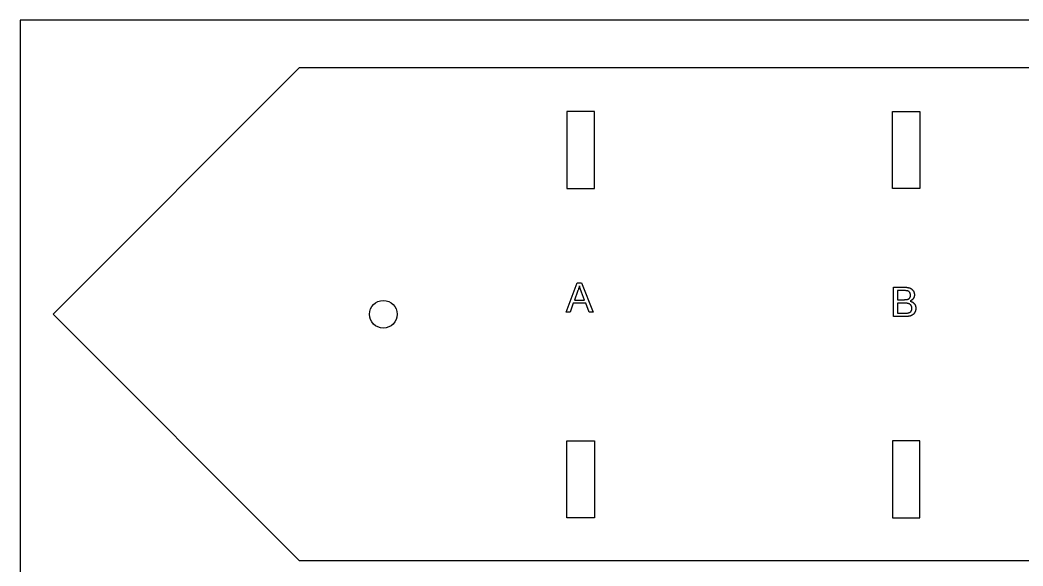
# Model space of a CAD drawing. Extents: x -681 to -116, y -32 to 76.
# Drawn here: x -681.1 to -579.5, y 21.1 to 76.4 of the extents above; entities that cross this region are included whole.
import ezdxf

# ---------------------------------------------------------------- set-up
doc = ezdxf.new("R2010")
doc.units = 0
doc.layers.add('DEFAULT', color=7, linetype='CONTINUOUS')

msp = doc.modelspace()

# ---------------------------------------------------------------- linework, layer by layer
at = {"layer": 'DEFAULT'}
for p, q in [((-681.13, 76.38), (-681.13, -31.62)), ((-116.13, 76.38), (-681.13, 76.38)), ((-677.79, 46.58), (-652.79, 71.58)), ((-652.79, 71.58), (-562.79, 71.58)), ((-622.89, 67.11), (-625.69, 67.11)), ((-625.69, 67.11), (-625.69, 59.31)), ((-622.89, 59.31), (-622.89, 67.11)), ((-592.69, 59.31), (-592.69, 67.11)), ((-592.69, 67.11), (-589.89, 67.11)), ((-589.89, 67.11), (-589.89, 59.31)), ((-625.69, 59.31), (-622.89, 59.31)), ((-589.89, 59.31), (-592.69, 59.31)), ((-652.79, 21.58), (-677.79, 46.58)), ((-625.69, 25.95), (-625.69, 33.75)), ((-625.69, 33.75), (-622.89, 33.75)), ((-622.89, 33.75), (-622.89, 25.95)), ((-592.69, 33.75), (-592.69, 25.95)), ((-589.89, 33.75), (-592.69, 33.75)), ((-589.89, 25.95), (-589.89, 33.75)), ((-622.89, 25.95), (-625.69, 25.95)), ((-592.69, 25.95), (-589.89, 25.95)), ((-562.79, 21.58), (-652.79, 21.58))]:
    msp.add_line(p, q, dxfattribs=at)
at = {"layer": 'DEFAULT', "color": 3}
for p, q in [((-625.77, 46.79), (-624.64, 49.77)), ((-624.62, 48.89), (-624.93, 48.02)), ((-624.64, 49.77), (-624.22, 49.77)), ((-624.6, 48.92), (-624.62, 48.89)), ((-624.59, 48.96), (-624.6, 48.92)), ((-624.57, 48.99), (-624.59, 48.96)), ((-624.56, 49.03), (-624.57, 48.99)), ((-624.53, 49.1), (-624.56, 49.03)), ((-624.5, 49.17), (-624.53, 49.1)), ((-624.48, 49.24), (-624.5, 49.17)), ((-624.46, 49.32), (-624.48, 49.24)), ((-624.42, 49.47), (-624.46, 49.32)), ((-624.4, 49.4), (-624.42, 49.47)), ((-624.39, 49.34), (-624.4, 49.4)), ((-624.34, 49.18), (-624.39, 49.34)), ((-624.22, 48.83), (-624.34, 49.18)), ((-624.22, 49.77), (-623.03, 46.79)), ((-623.89, 48.02), (-624.22, 48.83)), ((-592.57, 46.34), (-592.57, 49.32)), ((-592.57, 49.32), (-591.45, 49.32)), ((-591.58, 48.97), (-592.17, 48.97)), ((-592.17, 48.97), (-592.17, 48.05)), ((-591.5, 48.97), (-591.58, 48.97)), ((-591.43, 48.97), (-591.5, 48.97)), ((-591.45, 49.32), (-591.41, 49.32)), ((-591.36, 48.97), (-591.43, 48.97)), ((-591.41, 49.32), (-591.36, 49.32)), ((-591.36, 49.32), (-591.32, 49.31)), ((-591.3, 48.96), (-591.36, 48.97)), ((-591.32, 49.31), (-591.28, 49.31)), ((-591.25, 48.96), (-591.3, 48.96)), ((-591.28, 49.31), (-591.24, 49.31)), ((-591.2, 48.95), (-591.25, 48.96)), ((-591.24, 49.31), (-591.21, 49.3)), ((-591.21, 49.3), (-591.17, 49.3)), ((-591.16, 48.94), (-591.2, 48.95)), ((-591.17, 49.3), (-591.13, 49.29)), ((-591.12, 48.94), (-591.16, 48.94)), ((-591.13, 49.29), (-591.1, 49.29)), ((-591.12, 48.93), (-591.12, 48.94)), ((-591.11, 48.93), (-591.12, 48.93)), ((-591.1, 48.93), (-591.11, 48.93)), ((-591.1, 49.29), (-591.07, 49.28)), ((-591.09, 48.92), (-591.1, 48.93)), ((-591.08, 48.92), (-591.09, 48.92)), ((-591.07, 48.91), (-591.08, 48.92)), ((-591.08, 48.92), (-591.08, 48.92)), ((-591.07, 49.28), (-591.04, 49.27)), ((-591.06, 48.91), (-591.07, 48.91)), ((-591.06, 48.9), (-591.06, 48.91)), ((-591.05, 48.9), (-591.06, 48.9)), ((-591.04, 48.89), (-591.05, 48.9)), ((-591.04, 49.27), (-591, 49.26)), ((-591.03, 48.88), (-591.04, 48.89)), ((-591.04, 48.89), (-591.04, 48.89)), ((-591.02, 48.88), (-591.03, 48.88)), ((-591.01, 48.87), (-591.02, 48.88)), ((-591.02, 48.88), (-591.02, 48.88)), ((-591, 48.87), (-591.01, 48.87)), ((-591, 49.26), (-590.97, 49.26)), ((-591, 48.86), (-591, 48.87)), ((-590.99, 48.85), (-591, 48.86)), ((-590.98, 48.84), (-590.99, 48.85)), ((-590.97, 48.83), (-590.98, 48.84)), ((-590.97, 49.26), (-590.94, 49.25)), ((-590.96, 48.81), (-590.97, 48.83)), ((-590.95, 48.8), (-590.96, 48.81)), ((-590.94, 49.25), (-590.92, 49.24)), ((-590.92, 49.24), (-590.89, 49.23)), ((-590.89, 49.23), (-590.87, 49.21)), ((-590.87, 49.21), (-590.84, 49.2)), ((-590.84, 49.2), (-590.82, 49.18)), ((-590.82, 49.18), (-590.8, 49.17)), ((-590.8, 49.17), (-590.78, 49.15)), ((-590.78, 49.15), (-590.75, 49.14)), ((-590.75, 49.14), (-590.73, 49.12)), ((-590.73, 49.12), (-590.71, 49.1)), ((-590.71, 49.1), (-590.69, 49.08)), ((-590.69, 49.08), (-590.67, 49.07)), ((-590.67, 49.07), (-590.65, 49.05)), ((-590.65, 49.05), (-590.63, 49.03)), ((-590.63, 49.03), (-590.62, 49.01)), ((-590.62, 49.01), (-590.6, 48.98)), ((-590.6, 48.98), (-590.58, 48.96)), ((-590.58, 48.96), (-590.56, 48.94)), ((-590.56, 48.94), (-590.55, 48.91)), ((-590.55, 48.91), (-590.54, 48.89)), ((-590.54, 48.89), (-590.53, 48.87)), ((-590.53, 48.87), (-590.52, 48.84)), ((-590.52, 48.84), (-590.51, 48.82)), ((-590.51, 48.82), (-590.5, 48.79)), ((-624.93, 48.02), (-623.89, 48.02)), ((-592.17, 48.05), (-591.52, 48.05)), ((-591.52, 48.05), (-591.46, 48.05)), ((-591.46, 48.05), (-591.41, 48.06)), ((-591.41, 48.06), (-591.35, 48.06)), ((-591.35, 48.06), (-591.31, 48.06)), ((-591.31, 48.06), (-591.26, 48.07)), ((-591.26, 48.07), (-591.22, 48.08)), ((-591.22, 48.08), (-591.19, 48.08)), ((-591.19, 48.08), (-591.17, 48.09)), ((-591.17, 48.09), (-591.16, 48.09)), ((-591.16, 48.09), (-591.12, 48.1)), ((-591.12, 48.1), (-591.1, 48.11)), ((-591.1, 48.11), (-591.08, 48.12)), ((-591.08, 48.12), (-591.07, 48.12)), ((-591.07, 48.12), (-591.05, 48.13)), ((-591.05, 48.13), (-591.04, 48.14)), ((-591.04, 48.14), (-591.04, 48.14)), ((-591.04, 48.14), (-591.03, 48.14)), ((-591.03, 48.14), (-591.02, 48.15)), ((-591.02, 48.15), (-591.01, 48.15)), ((-591.01, 48.15), (-591.01, 48.16)), ((-591.01, 48.16), (-591, 48.16)), ((-591, 48.16), (-590.99, 48.17)), ((-590.99, 48.17), (-590.99, 48.17)), ((-590.99, 48.17), (-590.98, 48.17)), ((-590.98, 48.18), (-590.97, 48.19)), ((-590.98, 48.17), (-590.98, 48.18)), ((-590.97, 48.19), (-590.96, 48.19)), ((-590.96, 48.19), (-590.96, 48.2)), ((-590.96, 48.2), (-590.95, 48.2)), ((-590.93, 48.79), (-590.95, 48.8)), ((-590.95, 48.2), (-590.95, 48.21)), ((-590.95, 48.21), (-590.94, 48.21)), ((-590.94, 48.22), (-590.93, 48.23)), ((-590.94, 48.21), (-590.94, 48.22)), ((-590.92, 48.78), (-590.93, 48.79)), ((-590.93, 48.23), (-590.92, 48.23)), ((-590.92, 48.77), (-590.92, 48.78)), ((-590.92, 48.76), (-590.92, 48.77)), ((-590.91, 48.75), (-590.92, 48.76)), ((-590.92, 48.24), (-590.92, 48.25)), ((-590.92, 48.25), (-590.91, 48.25)), ((-590.92, 48.23), (-590.92, 48.24)), ((-590.9, 48.74), (-590.91, 48.75)), ((-590.91, 48.75), (-590.91, 48.75)), ((-590.91, 48.26), (-590.9, 48.27)), ((-590.91, 48.25), (-590.91, 48.26)), ((-590.9, 48.73), (-590.9, 48.74)), ((-590.89, 48.73), (-590.9, 48.73)), ((-590.9, 48.27), (-590.9, 48.28)), ((-590.9, 48.28), (-590.89, 48.28)), ((-590.89, 48.72), (-590.89, 48.73)), ((-590.89, 48.71), (-590.89, 48.72)), ((-590.88, 48.7), (-590.89, 48.71)), ((-590.89, 48.3), (-590.88, 48.31)), ((-590.89, 48.29), (-590.89, 48.3)), ((-590.89, 48.28), (-590.89, 48.29)), ((-590.86, 47.92), (-590.89, 47.91)), ((-590.89, 47.91), (-590.85, 47.9)), ((-590.88, 48.69), (-590.88, 48.7)), ((-590.88, 48.68), (-590.88, 48.69)), ((-590.88, 48.69), (-590.88, 48.69)), ((-590.87, 48.67), (-590.88, 48.68)), ((-590.88, 48.33), (-590.87, 48.34)), ((-590.88, 48.32), (-590.88, 48.33)), ((-590.88, 48.31), (-590.88, 48.32)), ((-590.88, 48.31), (-590.88, 48.31)), ((-590.87, 48.66), (-590.87, 48.67)), ((-590.87, 48.65), (-590.87, 48.66)), ((-590.87, 48.64), (-590.87, 48.65)), ((-590.86, 48.64), (-590.87, 48.64)), ((-590.87, 48.36), (-590.86, 48.37)), ((-590.87, 48.35), (-590.87, 48.36)), ((-590.87, 48.36), (-590.87, 48.36)), ((-590.87, 48.34), (-590.87, 48.35)), ((-590.86, 48.63), (-590.86, 48.64)), ((-590.86, 48.62), (-590.86, 48.63)), ((-590.86, 48.6), (-590.86, 48.62)), ((-590.86, 48.58), (-590.86, 48.6)), ((-590.85, 48.56), (-590.86, 48.58)), ((-590.86, 48.43), (-590.85, 48.45)), ((-590.86, 48.41), (-590.86, 48.43)), ((-590.86, 48.39), (-590.86, 48.41)), ((-590.86, 48.38), (-590.86, 48.39)), ((-590.86, 48.37), (-590.86, 48.38)), ((-590.84, 47.94), (-590.86, 47.92)), ((-590.85, 48.54), (-590.85, 48.56)), ((-590.85, 48.52), (-590.85, 48.54)), ((-590.85, 48.5), (-590.85, 48.52)), ((-590.85, 48.48), (-590.85, 48.5)), ((-590.85, 48.46), (-590.85, 48.48)), ((-590.85, 48.45), (-590.85, 48.46)), ((-590.85, 47.9), (-590.83, 47.89)), ((-590.81, 47.95), (-590.84, 47.94)), ((-590.83, 47.89), (-590.82, 47.89)), ((-590.82, 47.89), (-590.8, 47.88)), ((-590.79, 47.97), (-590.81, 47.95)), ((-590.8, 47.88), (-590.78, 47.87)), ((-590.76, 47.98), (-590.79, 47.97)), ((-590.78, 47.87), (-590.77, 47.87)), ((-590.77, 47.87), (-590.75, 47.86)), ((-590.74, 48), (-590.76, 47.98)), ((-590.75, 47.86), (-590.74, 47.85)), ((-590.72, 48.01), (-590.74, 48)), ((-590.74, 47.85), (-590.72, 47.85)), ((-590.7, 48.03), (-590.72, 48.01)), ((-590.72, 47.85), (-590.71, 47.84)), ((-590.71, 47.84), (-590.69, 47.83)), ((-590.68, 48.05), (-590.7, 48.03)), ((-590.69, 47.83), (-590.68, 47.82)), ((-590.66, 48.06), (-590.68, 48.05)), ((-590.68, 47.82), (-590.66, 47.82)), ((-590.65, 48.07), (-590.66, 48.06)), ((-590.66, 47.82), (-590.65, 47.81)), ((-590.64, 48.08), (-590.65, 48.07)), ((-590.65, 47.81), (-590.64, 47.8)), ((-590.63, 48.09), (-590.64, 48.08)), ((-590.64, 47.8), (-590.62, 47.79)), ((-590.62, 48.1), (-590.63, 48.09)), ((-590.61, 48.12), (-590.62, 48.11)), ((-590.62, 48.11), (-590.62, 48.1)), ((-590.62, 47.79), (-590.61, 47.78)), ((-590.6, 48.13), (-590.61, 48.12)), ((-590.59, 48.14), (-590.6, 48.13)), ((-590.58, 48.15), (-590.59, 48.14)), ((-590.57, 48.17), (-590.58, 48.16)), ((-590.58, 48.16), (-590.58, 48.15)), ((-590.56, 48.18), (-590.57, 48.17)), ((-590.55, 48.2), (-590.56, 48.19)), ((-590.56, 48.19), (-590.56, 48.18)), ((-590.54, 48.21), (-590.55, 48.2)), ((-590.53, 48.23), (-590.54, 48.22)), ((-590.54, 48.22), (-590.54, 48.21)), ((-590.52, 48.25), (-590.53, 48.24)), ((-590.53, 48.24), (-590.53, 48.23)), ((-590.51, 48.27), (-590.52, 48.26)), ((-590.52, 48.26), (-590.52, 48.25)), ((-590.5, 48.3), (-590.51, 48.29)), ((-590.51, 48.29), (-590.51, 48.27)), ((-590.5, 48.79), (-590.49, 48.77)), ((-590.49, 48.32), (-590.5, 48.31)), ((-590.5, 48.31), (-590.5, 48.3)), ((-590.49, 48.77), (-590.48, 48.75)), ((-590.48, 48.35), (-590.49, 48.34)), ((-590.49, 48.34), (-590.49, 48.33)), ((-590.49, 48.33), (-590.49, 48.32)), ((-590.48, 48.75), (-590.48, 48.72)), ((-590.48, 48.72), (-590.47, 48.7)), ((-590.47, 48.39), (-590.48, 48.38)), ((-590.48, 48.38), (-590.48, 48.36)), ((-590.48, 48.36), (-590.48, 48.35)), ((-590.47, 48.7), (-590.47, 48.67)), ((-590.47, 48.67), (-590.46, 48.65)), ((-590.46, 48.43), (-590.47, 48.42)), ((-590.47, 48.42), (-590.47, 48.41)), ((-590.47, 48.41), (-590.47, 48.4)), ((-590.47, 48.4), (-590.47, 48.39)), ((-590.46, 48.65), (-590.46, 48.62)), ((-590.46, 48.62), (-590.46, 48.59)), ((-590.46, 48.59), (-590.46, 48.57)), ((-590.46, 48.57), (-590.45, 48.54)), ((-590.45, 48.54), (-590.46, 48.53)), ((-590.46, 48.53), (-590.46, 48.52)), ((-590.46, 48.52), (-590.46, 48.5)), ((-590.46, 48.5), (-590.46, 48.49)), ((-590.46, 48.49), (-590.46, 48.48)), ((-590.46, 48.48), (-590.46, 48.47)), ((-590.46, 48.47), (-590.46, 48.46)), ((-590.46, 48.46), (-590.46, 48.45)), ((-590.46, 48.45), (-590.46, 48.43)), ((-625.36, 46.79), (-625.77, 46.79)), ((-625.05, 47.7), (-625.36, 46.79)), ((-623.77, 47.7), (-625.05, 47.7)), ((-623.44, 46.79), (-623.77, 47.7)), ((-623.03, 46.79), (-623.44, 46.79)), ((-591.49, 47.71), (-592.17, 47.71)), ((-592.17, 47.71), (-592.17, 46.68)), ((-591.41, 47.71), (-591.49, 47.71)), ((-591.35, 47.71), (-591.41, 47.71)), ((-591.28, 47.7), (-591.35, 47.71)), ((-591.26, 47.7), (-591.28, 47.7)), ((-591.23, 47.7), (-591.26, 47.7)), ((-591.2, 47.69), (-591.23, 47.7)), ((-591.18, 47.69), (-591.2, 47.69)), ((-591.15, 47.68), (-591.18, 47.69)), ((-591.13, 47.68), (-591.15, 47.68)), ((-591.11, 47.67), (-591.13, 47.68)), ((-591.1, 47.67), (-591.11, 47.67)), ((-591.09, 47.67), (-591.1, 47.67)), ((-591.08, 47.66), (-591.09, 47.67)), ((-591.07, 47.66), (-591.08, 47.66)), ((-591.06, 47.66), (-591.07, 47.66)), ((-591.05, 47.65), (-591.06, 47.66)), ((-591.03, 47.65), (-591.05, 47.65)), ((-591.01, 47.64), (-591.03, 47.65)), ((-590.99, 47.63), (-591.01, 47.64)), ((-590.98, 47.62), (-590.99, 47.63)), ((-590.96, 47.62), (-590.98, 47.62)), ((-590.94, 47.61), (-590.96, 47.62)), ((-590.93, 47.6), (-590.94, 47.61)), ((-590.91, 47.59), (-590.93, 47.6)), ((-590.92, 46.77), (-590.91, 46.78)), ((-590.9, 47.58), (-590.91, 47.59)), ((-590.91, 46.78), (-590.9, 46.78)), ((-590.88, 47.57), (-590.9, 47.58)), ((-590.9, 46.78), (-590.89, 46.79)), ((-590.9, 46.78), (-590.9, 46.78)), ((-590.89, 46.79), (-590.88, 46.8)), ((-590.89, 46.79), (-590.89, 46.79)), ((-590.87, 47.55), (-590.88, 47.57)), ((-590.88, 46.8), (-590.87, 46.8)), ((-590.85, 47.54), (-590.87, 47.55)), ((-590.87, 46.8), (-590.86, 46.81)), ((-590.87, 46.8), (-590.87, 46.8)), ((-590.86, 46.81), (-590.85, 46.82)), ((-590.86, 46.81), (-590.86, 46.81)), ((-590.84, 47.53), (-590.85, 47.54)), ((-590.85, 46.82), (-590.84, 46.83)), ((-590.85, 46.82), (-590.85, 46.82)), ((-590.83, 47.52), (-590.84, 47.53)), ((-590.84, 46.83), (-590.83, 46.84)), ((-590.84, 46.83), (-590.84, 46.83)), ((-590.81, 47.51), (-590.83, 47.52)), ((-590.83, 46.84), (-590.82, 46.84)), ((-590.82, 46.85), (-590.81, 46.86)), ((-590.82, 46.84), (-590.82, 46.85)), ((-590.82, 46.85), (-590.82, 46.85)), ((-590.8, 47.49), (-590.81, 47.51)), ((-590.81, 46.86), (-590.8, 46.87)), ((-590.81, 46.86), (-590.81, 46.86)), ((-590.79, 47.48), (-590.8, 47.49)), ((-590.8, 46.87), (-590.8, 46.88)), ((-590.8, 46.88), (-590.79, 46.88)), ((-590.78, 47.46), (-590.79, 47.48)), ((-590.79, 46.88), (-590.79, 46.89)), ((-590.79, 46.89), (-590.78, 46.89)), ((-590.77, 47.44), (-590.78, 47.46)), ((-590.78, 46.9), (-590.78, 46.91)), ((-590.78, 46.91), (-590.77, 46.91)), ((-590.78, 46.89), (-590.78, 46.9)), ((-590.76, 47.42), (-590.77, 47.44)), ((-590.77, 46.92), (-590.77, 46.93)), ((-590.77, 46.93), (-590.76, 46.93)), ((-590.77, 46.91), (-590.77, 46.92)), ((-590.75, 47.41), (-590.76, 47.42)), ((-590.76, 46.94), (-590.76, 46.95)), ((-590.76, 46.95), (-590.75, 46.95)), ((-590.76, 46.93), (-590.76, 46.94)), ((-590.75, 47.39), (-590.75, 47.41)), ((-590.74, 47.38), (-590.75, 47.39)), ((-590.75, 46.96), (-590.74, 46.97)), ((-590.75, 46.95), (-590.75, 46.96)), ((-590.74, 47.37), (-590.74, 47.38)), ((-590.74, 47.36), (-590.74, 47.37)), ((-590.73, 47.35), (-590.74, 47.36)), ((-590.74, 46.99), (-590.73, 47)), ((-590.74, 46.97), (-590.74, 46.99)), ((-590.73, 47.34), (-590.73, 47.35)), ((-590.73, 47.33), (-590.73, 47.34)), ((-590.72, 47.32), (-590.73, 47.33)), ((-590.73, 47.04), (-590.72, 47.05)), ((-590.73, 47.02), (-590.73, 47.04)), ((-590.73, 47), (-590.73, 47.02)), ((-590.72, 47.31), (-590.72, 47.32)), ((-590.72, 47.3), (-590.72, 47.31)), ((-590.72, 47.29), (-590.72, 47.3)), ((-590.72, 47.28), (-590.72, 47.29)), ((-590.71, 47.27), (-590.72, 47.28)), ((-590.72, 47.08), (-590.71, 47.1)), ((-590.72, 47.07), (-590.72, 47.08)), ((-590.72, 47.05), (-590.72, 47.07)), ((-590.71, 47.26), (-590.71, 47.27)), ((-590.71, 47.25), (-590.71, 47.26)), ((-590.71, 47.24), (-590.71, 47.25)), ((-590.71, 47.23), (-590.71, 47.24)), ((-590.71, 47.22), (-590.71, 47.23)), ((-590.71, 47.21), (-590.71, 47.22)), ((-590.71, 47.2), (-590.71, 47.21)), ((-590.71, 47.18), (-590.71, 47.2)), ((-590.71, 47.17), (-590.71, 47.18)), ((-590.71, 47.15), (-590.71, 47.17)), ((-590.71, 47.13), (-590.71, 47.15)), ((-590.71, 47.12), (-590.71, 47.13)), ((-590.71, 47.1), (-590.71, 47.12)), ((-590.61, 47.78), (-590.6, 47.77)), ((-590.6, 47.77), (-590.59, 47.76)), ((-590.59, 47.76), (-590.58, 47.75)), ((-590.58, 47.75), (-590.56, 47.74)), ((-590.56, 47.74), (-590.55, 47.73)), ((-590.55, 47.73), (-590.54, 47.72)), ((-590.54, 47.72), (-590.53, 47.71)), ((-590.53, 47.71), (-590.52, 47.7)), ((-590.52, 47.7), (-590.5, 47.68)), ((-590.5, 47.68), (-590.48, 47.66)), ((-590.48, 47.66), (-590.45, 47.64)), ((-590.45, 47.64), (-590.44, 47.61)), ((-590.44, 47.61), (-590.42, 47.59)), ((-590.42, 47.59), (-590.42, 47.58)), ((-590.42, 47.58), (-590.41, 47.56)), ((-590.41, 46.78), (-590.42, 46.76)), ((-590.41, 47.56), (-590.4, 47.55)), ((-590.4, 46.81), (-590.41, 46.78)), ((-590.4, 47.55), (-590.39, 47.54)), ((-590.39, 46.83), (-590.4, 46.81)), ((-590.39, 47.54), (-590.39, 47.53)), ((-590.39, 47.53), (-590.38, 47.51)), ((-590.38, 46.85), (-590.39, 46.83)), ((-590.38, 47.51), (-590.38, 47.5)), ((-590.38, 47.5), (-590.37, 47.49)), ((-590.37, 46.87), (-590.38, 46.85)), ((-590.37, 47.49), (-590.36, 47.47)), ((-590.36, 46.89), (-590.37, 46.87)), ((-590.36, 47.47), (-590.36, 47.46)), ((-590.36, 47.46), (-590.35, 47.45)), ((-590.35, 46.94), (-590.36, 46.92)), ((-590.36, 46.92), (-590.36, 46.89)), ((-590.35, 47.45), (-590.35, 47.43)), ((-590.35, 47.43), (-590.34, 47.42)), ((-590.34, 46.96), (-590.35, 46.94)), ((-590.34, 47.42), (-590.34, 47.4)), ((-590.34, 47.4), (-590.34, 47.39)), ((-590.34, 47.39), (-590.33, 47.37)), ((-590.33, 47.01), (-590.34, 46.99)), ((-590.34, 46.99), (-590.34, 46.96)), ((-590.33, 47.37), (-590.33, 47.36)), ((-590.33, 47.36), (-590.33, 47.34)), ((-590.33, 47.34), (-590.32, 47.33)), ((-590.32, 47.04), (-590.33, 47.01)), ((-590.32, 47.33), (-590.32, 47.31)), ((-590.32, 47.31), (-590.32, 47.3)), ((-590.32, 47.3), (-590.32, 47.28)), ((-590.32, 47.28), (-590.31, 47.27)), ((-590.31, 47.11), (-590.32, 47.09)), ((-590.32, 47.09), (-590.32, 47.06)), ((-590.32, 47.06), (-590.32, 47.04)), ((-590.31, 47.27), (-590.31, 47.25)), ((-590.31, 47.25), (-590.31, 47.23)), ((-590.31, 47.23), (-590.31, 47.22)), ((-590.31, 47.22), (-590.31, 47.2)), ((-590.31, 47.2), (-590.31, 47.18)), ((-590.31, 47.18), (-590.31, 47.16)), ((-590.31, 47.16), (-590.31, 47.14)), ((-590.31, 47.14), (-590.31, 47.11)), ((-591.43, 46.34), (-592.57, 46.34)), ((-592.17, 46.68), (-591.41, 46.68)), ((-591.36, 46.34), (-591.43, 46.34)), ((-591.41, 46.68), (-591.32, 46.68)), ((-591.29, 46.34), (-591.36, 46.34)), ((-591.32, 46.68), (-591.29, 46.68)), ((-591.29, 46.68), (-591.25, 46.68)), ((-591.22, 46.34), (-591.29, 46.34)), ((-591.25, 46.68), (-591.23, 46.68)), ((-591.23, 46.68), (-591.22, 46.68)), ((-591.22, 46.68), (-591.2, 46.68)), ((-591.16, 46.35), (-591.22, 46.34)), ((-591.2, 46.68), (-591.19, 46.69)), ((-591.19, 46.69), (-591.18, 46.69)), ((-591.18, 46.69), (-591.17, 46.69)), ((-591.17, 46.69), (-591.16, 46.69)), ((-591.16, 46.69), (-591.16, 46.69)), ((-591.16, 46.69), (-591.15, 46.69)), ((-591.13, 46.35), (-591.16, 46.35)), ((-591.15, 46.69), (-591.15, 46.7)), ((-591.15, 46.7), (-591.14, 46.7)), ((-591.14, 46.7), (-591.08, 46.71)), ((-591.1, 46.36), (-591.13, 46.35)), ((-591.07, 46.36), (-591.1, 46.36)), ((-591.08, 46.71), (-591.05, 46.72)), ((-591.04, 46.37), (-591.07, 46.36)), ((-591.05, 46.72), (-591.03, 46.72)), ((-591.02, 46.37), (-591.04, 46.37)), ((-591.03, 46.72), (-591.02, 46.73)), ((-591.02, 46.73), (-591.01, 46.73)), ((-590.99, 46.38), (-591.02, 46.37)), ((-591.01, 46.73), (-590.99, 46.74)), ((-590.99, 46.74), (-590.98, 46.74)), ((-590.97, 46.38), (-590.99, 46.38)), ((-590.98, 46.74), (-590.97, 46.75)), ((-590.97, 46.75), (-590.96, 46.75)), ((-590.94, 46.39), (-590.97, 46.38)), ((-590.96, 46.75), (-590.96, 46.75)), ((-590.96, 46.75), (-590.95, 46.75)), ((-590.95, 46.75), (-590.95, 46.76)), ((-590.95, 46.76), (-590.94, 46.76)), ((-590.94, 46.76), (-590.93, 46.77)), ((-590.94, 46.76), (-590.94, 46.76)), ((-590.93, 46.39), (-590.94, 46.39)), ((-590.93, 46.77), (-590.92, 46.77)), ((-590.92, 46.39), (-590.93, 46.39)), ((-590.92, 46.77), (-590.92, 46.77)), ((-590.91, 46.4), (-590.92, 46.39)), ((-590.9, 46.4), (-590.91, 46.4)), ((-590.88, 46.4), (-590.9, 46.4)), ((-590.87, 46.4), (-590.88, 46.4)), ((-590.86, 46.41), (-590.87, 46.4)), ((-590.85, 46.41), (-590.86, 46.41)), ((-590.84, 46.41), (-590.85, 46.41)), ((-590.83, 46.42), (-590.84, 46.41)), ((-590.82, 46.42), (-590.83, 46.42)), ((-590.81, 46.42), (-590.82, 46.42)), ((-590.79, 46.43), (-590.81, 46.42)), ((-590.77, 46.44), (-590.79, 46.43)), ((-590.75, 46.45), (-590.77, 46.44)), ((-590.73, 46.46), (-590.75, 46.45)), ((-590.71, 46.47), (-590.73, 46.46)), ((-590.69, 46.48), (-590.71, 46.47)), ((-590.67, 46.5), (-590.69, 46.48)), ((-590.65, 46.51), (-590.67, 46.5)), ((-590.63, 46.52), (-590.65, 46.51)), ((-590.62, 46.53), (-590.63, 46.52)), ((-590.61, 46.54), (-590.62, 46.53)), ((-590.6, 46.54), (-590.61, 46.54)), ((-590.59, 46.55), (-590.6, 46.54)), ((-590.58, 46.56), (-590.59, 46.55)), ((-590.57, 46.57), (-590.58, 46.56)), ((-590.58, 46.56), (-590.58, 46.56)), ((-590.56, 46.58), (-590.57, 46.57)), ((-590.55, 46.58), (-590.56, 46.58)), ((-590.54, 46.6), (-590.55, 46.59)), ((-590.55, 46.59), (-590.55, 46.58)), ((-590.53, 46.6), (-590.54, 46.6)), ((-590.52, 46.61), (-590.53, 46.6)), ((-590.51, 46.63), (-590.52, 46.62)), ((-590.52, 46.62), (-590.52, 46.61)), ((-590.5, 46.63), (-590.51, 46.63)), ((-590.49, 46.65), (-590.5, 46.64)), ((-590.5, 46.64), (-590.5, 46.63)), ((-590.48, 46.66), (-590.49, 46.65)), ((-590.47, 46.68), (-590.48, 46.67)), ((-590.48, 46.67), (-590.48, 46.66)), ((-590.46, 46.69), (-590.47, 46.68)), ((-590.44, 46.72), (-590.46, 46.7)), ((-590.46, 46.7), (-590.46, 46.69)), ((-590.43, 46.74), (-590.44, 46.72)), ((-590.42, 46.76), (-590.43, 46.74))]:
    msp.add_line(p, q, dxfattribs=at)
at = {"layer": 'DEFAULT'}
msp.add_circle((-644.3, 46.58), 1.4, dxfattribs=at)

doc.saveas('drawing.dxf')
